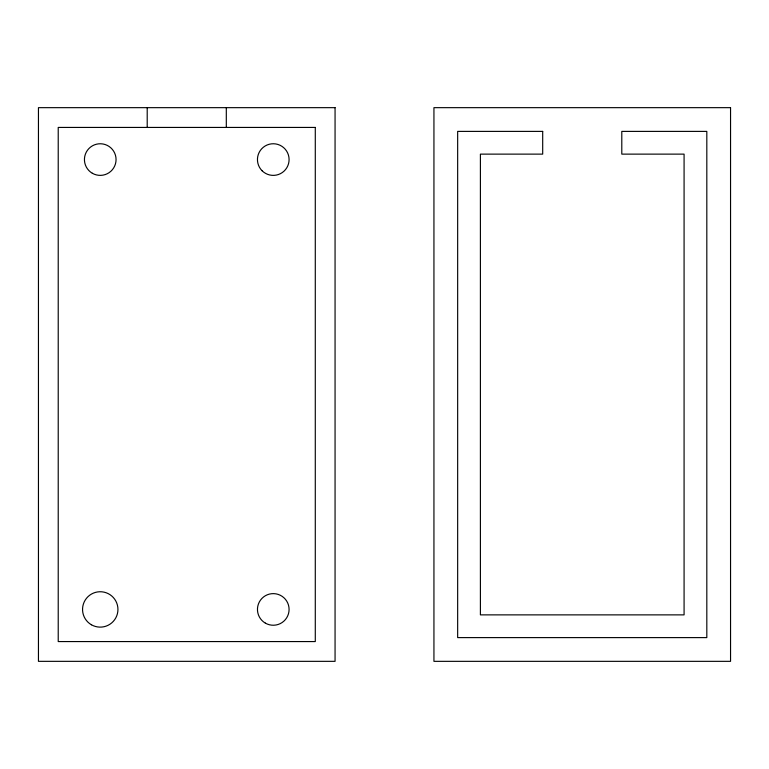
<?xml version="1.0" encoding="UTF-8"?>
<svg xmlns="http://www.w3.org/2000/svg" width="769" height="769" viewBox="0 0 769 769"><rect width="100%" height="100%" fill="white"/><g stroke="black" fill="none" stroke-linecap="round" stroke-linejoin="round"><path stroke-width="1.15" d="M226.307 107.66L226.307 127.433M147.206 107.66L147.206 127.433M335.063 107.66L38.45 107.66L38.45 661.34L335.063 661.34L335.063 107.66M730.55 107.66L433.937 107.66L433.937 661.34L730.55 661.34L730.55 107.66M315.29 127.433L58.223 127.433L58.223 641.567L315.29 641.567L315.29 127.433M542.693 131.393L457.661 131.393L457.661 637.607L706.817 637.607L706.817 131.393L621.794 131.393L621.794 154.127L684.083 154.127L684.083 614.873L480.404 614.873L480.404 154.127L542.693 154.127L542.693 131.393M265.363 623.13A15.822 15.822 0 0 0 289.086 609.433A15.822 15.822 0 0 0 265.363 595.735A15.822 15.822 0 0 0 265.363 623.13M91.396 624.764A17.706 17.706 0 0 0 117.945 609.433A17.706 17.706 0 0 0 91.396 594.101A17.706 17.706 0 0 0 91.396 624.764M92.338 173.265A15.822 15.822 0 0 0 116.061 159.567A15.822 15.822 0 0 0 92.338 145.87A15.822 15.822 0 0 0 92.338 173.265M262.085 170.756A15.822 15.822 0 0 0 288.548 163.662A15.822 15.822 0 0 0 269.179 144.284A15.822 15.822 0 0 0 262.085 170.756"/></g></svg>
